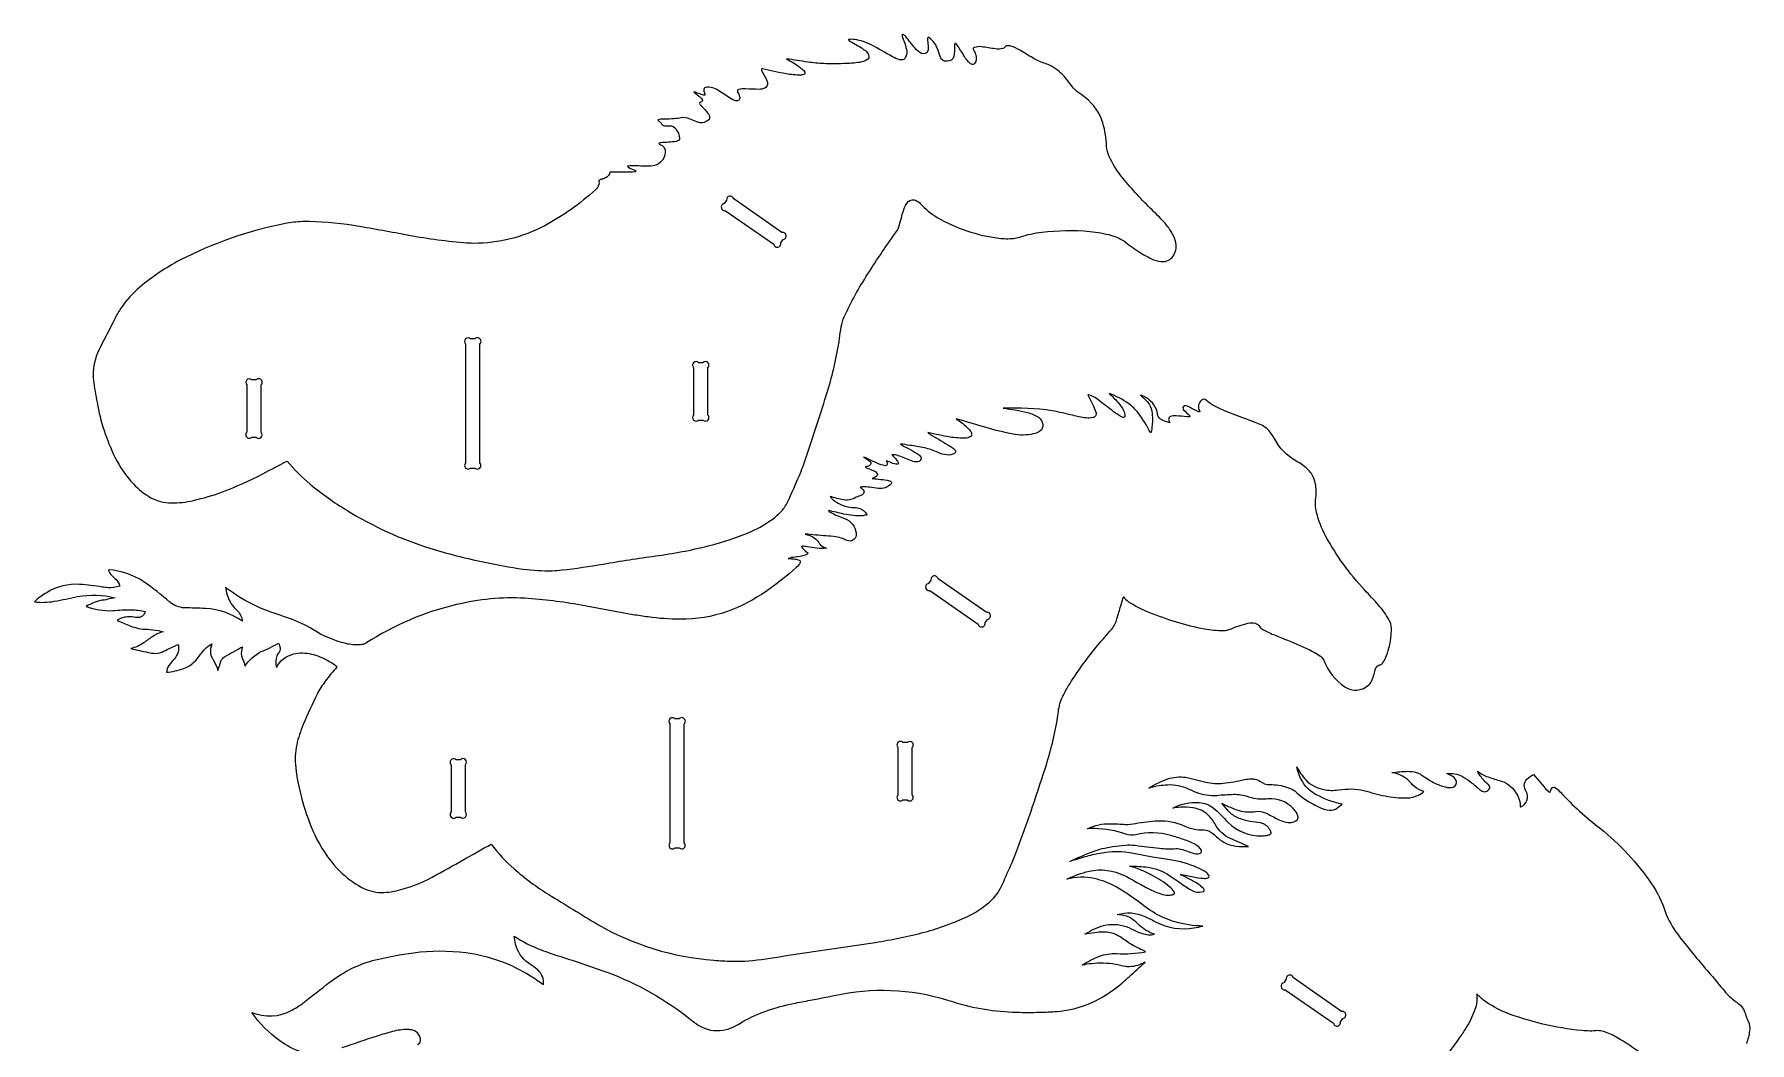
# Model space of a CAD drawing. Extents: x -1616 to 1418, y -1117 to 1417.
# Drawn here: x -439 to 996, y 574 to 1417 of the extents above; entities that cross this region are included whole.
import ezdxf

# ---------------------------------------------------------------- set-up
doc = ezdxf.new("R2010")
doc.units = 0
doc.header["$MEASUREMENT"] = 0
doc.layers.get('0').update_dxf_attribs({"linetype": 'CONTINUOUS'})

msp = doc.modelspace()

# ---------------------------------------------------------------- linework, layer by layer
for points in [[(37.4, 1296.6, 0.045765), (34.8, 1295.8, 0.085392), (33.7, 1295, 0.270084), (33.6, 1294, -0.155524), (33.7, 1291.6, -0.106179), (30.7, 1287.2, -0.059849), (-11.6, 1257.2, -0.12135), (-70.8, 1242.5, -0.018777), (-79.7, 1242.9, -0.02375), (-128.2, 1249.6, 0.007388), (-171.6, 1257.4, 0.041253), (-214.3, 1260.7, 0.04256), (-228.8, 1259, 0.070776), (-316.7, 1228.4, 0.054023), (-350.2, 1205.9, 0.061178), (-366, 1188.5, 0.035664), (-371.2, 1179.5, -0.006169), (-383.5, 1155.5, 0.10457), (-389.3, 1134.9, 0.045088), (-389.1, 1128.2, 0.009362), (-386.1, 1109.4, 0.067318), (-371.2, 1063.7, 0.069149), (-355.7, 1041.3, 0.070385), (-341.1, 1029.7, 0.124563), (-324.2, 1025.4, 0.062804), (-305.4, 1027.5, 0.03693), (-281.1, 1034.7, 0.027852), (-247.5, 1049.7, -0.002601), (-227, 1060.4, 0.051242), (-207.7, 1041, 0.037033), (-177.2, 1019.3, 0.063555), (-107.7, 987.6, 0.027573), (-63, 976.1, 0.018205), (-29.6, 970, 0.037736), (-5.4, 968.7, 0.019133), (2.9, 969.3, 0.014206), (37.3, 974.3, -0.010694), (81.1, 981, 0.025676), (125.1, 989.4, 0.041068), (161.6, 1001.7, 0.05122), (179.3, 1012.1, 0.059607), (188.1, 1020.6, 0.066934), (193, 1029.4, 0.005853), (202.5, 1051.1, 0.020313), (207.3, 1064.4, 0.004539), (224.9, 1118.7, 0.033882), (235, 1162.9, -0.009899), (236.3, 1172.6, -0.058154), (238.9, 1181, -0.0364), (258.4, 1216.6, -0.014394), (283.4, 1253.6, 0.068044), (284.3, 1255.5, -0.011916), (288.6, 1270.7, -0.100766), (292.4, 1277.4, -0.334065), (299, 1278.3, -0.093819), (302.5, 1275.8, 0.073989), (316.6, 1264.2, 0.099729), (368.2, 1246.8, 0.047178), (380.3, 1246.6, 0.056264), (385.8, 1247.8, -0.056071), (404.2, 1251.8, -0.052406), (444.4, 1252.5, -0.040053), (462.3, 1249.2, -0.06295), (472.3, 1244.8, 0.009215), (484.9, 1235.8, 0.041703), (497.6, 1228.8, 0.111318), (506.3, 1227.2, 0.24613), (514.5, 1232.7, 0.210201), (515.9, 1244.4, 0.072373), (513.2, 1250.8, 0.049684), (506.9, 1259.6, 0.020699), (494.8, 1272, -0.032231), (470.6, 1298.7, -0.057584), (460.4, 1315.2, -0.067565), (458.2, 1323.6, 0.063282), (455.2, 1343.2, 0.149728), (440.7, 1364.3, 0.017309), (434.2, 1369, -0.050117), (430.5, 1372.4), (422.8, 1382.2, 0.100712), (410.6, 1391.5, 0.029824), (405.9, 1393.2, -0.040943), (396.6, 1397.6, -0.004163), (385.8, 1404, 0.046669), (378.1, 1407.5, 0.152031), (374.6, 1407.6, 0.127881), (372.9, 1406.3, -0.116879), (371.5, 1405.4, -0.102905), (365.2, 1405.1, 0.00781), (353.7, 1406.9, 0.118057), (347.6, 1406.3, 0.452792), (346.9, 1404.3, -0.041071), (348.9, 1400.3, -0.236998), (347.9, 1392.9, -0.392635), (345.2, 1392.3, -0.074806), (344.1, 1393, -0.070029), (339.4, 1398.8, 0.013525), (333.3, 1408.3, 0.066694), (331.9, 1409.7, 0.363856), (331.4, 1409.5, 0.087247), (331.1, 1407.7, -0.064556), (330.4, 1398.9, -0.125783), (329.1, 1396.2, -0.111228), (328, 1395.6, -0.13889), (322.6, 1395, -0.206783), (319.8, 1397.3, -0.046443), (317.4, 1403.7, 0.172416), (309.5, 1414.7, 0.592582), (308.5, 1413.7, 0.011999), (309.1, 1408, -0.11036), (308.6, 1403.1, -0.408153), (303.6, 1401.3, -0.107605), (298.1, 1405.7, -0.005633), (290.4, 1415.4, 0.089906), (288.1, 1417.3, 0.400838), (287.3, 1416.9, 0.122856), (287.6, 1414.7, -0.069238), (291.1, 1403.4, -0.148336), (289.8, 1397.4, -0.244572), (287, 1395.9, -0.078726), (285.2, 1396.1, -0.059878), (279.1, 1398.6, 0.004281), (261.9, 1408.3, 0.080643), (247.5, 1413, 0.060639), (242.6, 1413, 0.516318), (242.4, 1412.6, 0.100556), (242.9, 1412.1, -0.007739), (252.8, 1406.3, -0.023764), (256.6, 1403.7, -0.091897), (259.3, 1400.1, -0.403661), (257.8, 1396, -0.085014), (251.9, 1393.9, -0.035292), (238.2, 1392.8, -0.011492), (221.8, 1392.8, -0.023477), (208.4, 1394.1, -0.00305), (190.5, 1396.9, -0.03964), (202, 1389.7, -0.030091), (204.7, 1387.4, -0.07111), (205.9, 1385.6, -0.438074), (205, 1383.7, -0.093632), (202.3, 1383.2, -0.045101), (190.2, 1384.3, -0.009395), (170.5, 1388.4, 0.225978), (169.6, 1388.2, 0.200152), (170, 1386.4, -0.042099), (174.2, 1378.7, -0.101956), (174.7, 1375.4, -0.259277), (172.5, 1372.4, -0.104089), (167.5, 1371.3, -0.019524), (156.4, 1371.8, 0.088616), (150.6, 1371.2, 0.45428), (149.7, 1368.9, -0.02235), (151.4, 1365.4, -0.612701), (148.2, 1361.7, -0.086216), (144.7, 1363.2, -0.005051), (134.5, 1369.8, 0.055097), (128.9, 1372.6, 0.145317), (123.1, 1372.8, 0.11207), (121.8, 1372, 0.185859), (121.4, 1370.5, 0.065549), (122.3, 1367.6, -0.192725), (122.3, 1366.7, -0.222072), (122, 1366.5, -0.080526), (120.6, 1366.6, -0.004875), (115.6, 1368.4, 0.091508), (113.2, 1369.2), (113.1, 1369.2, 0.033077), (117, 1366, -0.06428), (120.1, 1362.7, -0.399963), (119.6, 1360.9, 0.073702), (118, 1360.2, 0.277808), (118.1, 1359, 0.086398), (119.6, 1357.3, -0.014232), (124.6, 1351.7, -0.180318), (126.2, 1347.4, -0.205004), (124.9, 1345.3, -0.219208), (118.3, 1343.4, -0.066459), (115.7, 1344.1), (110, 1346.5, 0.161298), (101.3, 1347.3, -0.034923), (94.7, 1346.6, -0.012629), (85.5, 1346.3, 0.084237), (83.2, 1345.8, 0.492802), (83.2, 1345.3, -0.076611), (86.3, 1342, 0.175027), (88.7, 1340.8, 0.079902), (92.9, 1340.9, -0.231384), (98, 1338.2, -0.15017), (101.1, 1330.4, -0.109203), (100.8, 1328.9, -0.162137), (98.4, 1327.8, -0.044015), (92, 1327.1, 0.004798), (85.4, 1326.6, 0.062944), (84.1, 1326.2), (83.9, 1326, 0.211487), (84.6, 1325.3, -0.37312), (89.2, 1318.6, -0.400312), (76.7, 1307, 0.001561), (61, 1307.3, 0.028338), (58.3, 1307.1, 0.234948), (57.7, 1306.8, 0.13758), (58.3, 1306.1, -0.01089), (63.8, 1303.7, -0.093151), (64.5, 1303.1, -0.401469), (64.4, 1302.6, -0.085621), (63.7, 1302.3, -0.041252), (56, 1302, 0.006826), (42.7, 1302.1), (42.7, 1302.1, -0.283141), (39.4, 1297.3, -0.062223)], [(139.6, 1269.8), (179.9, 1241.7, 1), (185.8, 1242.8), (187.8, 1245.7, 1), (186.8, 1251.6), (146.4, 1279.6, 1), (140.5, 1278.6), (138.5, 1275.7, 1)], [(-77.8, 1158.3), (-77.8, 1058.8, 1), (-73.6, 1054.6), (-70.1, 1054.6, 1), (-65.8, 1058.8), (-65.8, 1158.3, 1), (-70.1, 1162.6), (-73.6, 1162.6, 1)], [(112.9, 1138.5), (112.9, 1098.9, 1), (117.1, 1094.7), (120.6, 1094.7, 1), (124.9, 1098.9), (124.9, 1138.5, 1), (120.6, 1142.7), (117.1, 1142.7, 1)], [(-260.8, 1124.1), (-260.8, 1084.6, 1), (-256.6, 1080.3), (-253.1, 1080.3, 1), (-248.8, 1084.6), (-248.8, 1124.1, 1), (-253.1, 1128.3), (-256.6, 1128.3, 1)], [(191.9, 979, 0.01765), (197.8, 978.4, -0.083047), (201.3, 977.5, -0.375649), (202, 975.6, -0.108822), (198.8, 971.4, -0.029413), (173.6, 951.4, -0.061178), (141.1, 934.6, -0.088262), (101.6, 928.1, -0.034462), (74.8, 930, -0.00988), (62.1, 931.9), (18.8, 939.9, 0.029439), (-28.2, 945.6, 0.07433), (-85.5, 940.3, 0.087098), (-161.2, 908, -0.107805), (-165.7, 906.7, -0.072482), (-177.8, 907.7, -0.083169), (-205.6, 919.5, 0.051413), (-225, 928.8, -0.01305), (-245.8, 936, -0.05714), (-272.3, 950.2, -0.010862), (-278.7, 954.8, 0.084035), (-274.8, 942.6, 0.084828), (-269.9, 936.6, -0.121548), (-264.9, 928.8, -0.040926), (-264.4, 926.6, 0.132627), (-295.3, 937.1, 0.006149), (-312.9, 937.6, -0.152205), (-325.2, 942.4, 0.025742), (-347, 959.4, 0.132101), (-376.6, 969.4, 0.14683), (-373.8, 964.7, -0.010952), (-370.2, 961.4, -0.109544), (-367.1, 955.8, -0.098304), (-376.9, 954.5, -0.026079), (-381.8, 955, 0.02559), (-400.7, 957.3, 0.152656), (-427.9, 950.6, 0.057033), (-438.5, 942.6, 0.07184), (-421.8, 943.1, 0.005383), (-402.4, 947, -0.108055), (-370.9, 946.1, -0.022149), (-383.3, 943.7, 0.054939), (-390.3, 941.3, 0.017868), (-395.3, 938.8, 0.099946), (-372.9, 935.3, -0.020417), (-357.6, 936.1, -0.054843), (-345.7, 934.5, -0.127435), (-348.1, 930.8, -0.154716), (-351.6, 929.6, -0.042023), (-356.6, 930, 0.135898), (-367, 928.5, 0.045196), (-369.2, 927.2, 0.015402), (-358.3, 922.5, 0.086552), (-344, 919.7, -0.02853), (-334.8, 918.6, -0.030218), (-330.6, 917.5, 0.092201), (-339.3, 913.8, 0.012182), (-347.2, 908.3, -0.097489), (-357.8, 903.6, 0.001872), (-343.3, 900.3, 0.046271), (-337, 899.5, 0.101332), (-330.4, 901.3, -0.014141), (-318.2, 907.1, -0.118694), (-318.2, 900.7, -0.100278), (-321.4, 894.9, 0.039345), (-326, 889.3, 0.099743), (-328.1, 883.8, 0.064327), (-313.6, 886.8, 0.13033), (-302.3, 895, -0.026601), (-295.8, 903.1, -0.069858), (-290, 907.6, 0.117293), (-291.1, 899.3, 0.090339), (-289.9, 895.9, -0.016754), (-286, 888.3, -0.047036), (-285, 885.1, -0.007849), (-282.4, 893, -0.161317), (-279.4, 896.7, -0.003536), (-264.4, 905.1, 0.11454), (-265.3, 897.6, 0.082027), (-264, 894.2, -0.024732), (-262.7, 890.6, -0.047016), (-262.4, 888.8, -0.127981), (-248.7, 901, 0.031193), (-234.4, 908, -0.100056), (-232.9, 904.1, -0.182431), (-234.5, 899.4, 0.190044), (-236.5, 890.7, 0.046811), (-235.9, 887.7, -0.22884), (-221.5, 899.1, -0.120494), (-206.8, 899, -0.066101), (-193.1, 893.6, -0.014502), (-188, 890.6, -0.092022), (-185.4, 888.1, 0.024673), (-195.2, 876.3, 0.038296), (-202.1, 865.3, 0.012444), (-213.6, 840, 0.043213), (-219.1, 823.1, 0.080094), (-219.9, 804.2, 0.078303), (-204, 747.8, 0.075992), (-185.1, 719.5, 0.068794), (-167.5, 705.4, 0.024706), (-161.4, 702.2, 0.118126), (-144.1, 699.7, 0.040982), (-135.9, 701, 0.069539), (-105.8, 712.4, 0.00617), (-79.3, 727.1, -0.002561), (-56.5, 740, 0.052301), (-37.2, 719.4, 0.04448), (-8.1, 697.8, 0.001777), (32.7, 672.8, 0.111888), (129.9, 642.9, 0.011711), (144.6, 642, 0.043792), (173.2, 644.1, -0.003277), (264.7, 657.8, 0.024857), (306.1, 666.4, 0.045516), (343.1, 680.1, 0.075518), (362.5, 693.6, 0.094162), (371.3, 706.6, -0.007569), (379.3, 724.7, 0.011841), (381.5, 730.1, 0.00842), (394.8, 766.8, 0.003798), (407.1, 803.8, 0.035024), (417.3, 845.7, 0.007881), (418.2, 852.8, -0.077883), (422.4, 865.1, -0.024608), (427.7, 874.4, -0.034388), (451, 906.3, -0.006311), (462.6, 919.9, 0.067531), (465.3, 924.1, 0.019254), (467, 928.5, 0.015085), (470.1, 939.4, -0.012002), (472.6, 947.1, 0.122394), (476.6, 942.8, 0.051584), (493.7, 934.1, 0.048953), (540.2, 920, 0.046076), (556, 918.7, 0.084431), (562, 919.9, -0.048405), (576.5, 924.7, -0.112977), (582.8, 924.7, -0.201127), (586.1, 922, 0.060267), (587.3, 920.7, 0.051245), (594, 916.9, 0.016775), (604.6, 912.6, -0.007083), (625, 904, -0.033971), (635.9, 898.1, -0.121555), (640, 893.8, 0.151862), (657.5, 871.5, 0.349199), (677.6, 873.3, 0.054214), (679.7, 875.8, 0.074047), (682.9, 885.7, -0.105201), (684.6, 888.8, -0.131615), (687.3, 890, 0.131162), (689.1, 891.3, 0.066959), (691.7, 895.9, 0.078626), (695.9, 912.3, 0.034123), (696.6, 920.7, 0.1358), (694.4, 927.8, 0.051246), (685.7, 940, 0.012534), (674, 952.7, -0.06291), (641.5, 997.8, -0.058346), (633.9, 1017.3, -0.099086), (633.5, 1031.3, 0.103753), (631.9, 1045.4, 0.116919), (626.3, 1053.7, 0.063367), (616.5, 1060.6, -0.147917), (599, 1078.6, 0.057846), (593.4, 1086.5, 0.082299), (588.2, 1090.3, 0.018825), (582.6, 1092.7, -0.013667), (553.3, 1104, -0.070166), (540.7, 1111.9, 0.279584), (538.7, 1112, 0.337705), (535.3, 1104), (536.2, 1102.2, -0.137021), (536.2, 1101.5, -0.294462), (535.4, 1101.7, -0.0505), (528.3, 1105.2, 0.135048), (523.3, 1106.6, 0.380433), (522.2, 1105.2, 0.203012), (522.7, 1103.2, 0.012223), (527.7, 1098.5, -0.279154), (528, 1097.7, -0.266862), (527.7, 1097.5, -0.077412), (525.6, 1097.4, 0.015618), (516.4, 1098.2, 0.084383), (511.8, 1097.7, 0.369443), (510.2, 1095.2, 0.009055), (511.1, 1092.3, -0.042889), (504.5, 1094.8, -0.06075), (502.4, 1096.3, -0.094619), (501.5, 1097.8, -0.04884), (500.7, 1101.5, 0.204825), (489.8, 1114.4, 0.054023), (486.6, 1115.4, -0.068146), (493.1, 1109, -0.13977), (496.5, 1099.4, -0.037042), (496.2, 1088.1, -0.059965), (495.2, 1083.9, 0.040213), (484.6, 1100.8, 0.067193), (476.9, 1108.4, 0.05733), (460.5, 1117, -0.004586), (467.7, 1109.7, -0.071132), (472.5, 1102.8, -0.087223), (473.6, 1098.3, -0.210267), (473.1, 1097, -0.181614), (472.5, 1096.8, -0.083505), (470.6, 1097.5, -0.030799), (464.2, 1101.7, -0.005578), (451.1, 1111.8, 0.054343), (445.4, 1115.1, 0.031047), (443.2, 1115.9, 0.303669), (442.8, 1115.7, 0.303669), (442.8, 1115.3, -0.013291), (447.4, 1106.4, -0.035452), (449.5, 1100.5, -0.418375), (446.9, 1096.8, -0.094139), (441, 1096.5, -0.033226), (430, 1098.7, 0.008896), (412.8, 1102.5, 0.044225), (371.7, 1104.6, -0.031803), (392.1, 1101, -0.088983), (401.3, 1097, -0.200095), (405, 1091, -0.26575), (402.6, 1085.4, -0.122586), (396.9, 1083.1, -0.107483), (380.1, 1083, -0.025718), (357.7, 1088.4, 0.002583), (332.4, 1095.8, -0.059548), (342.5, 1087.7, -0.033576), (344.7, 1085.1, -0.130224), (345.4, 1082.4, -0.28517), (344, 1080.6, -0.113288), (340.3, 1079.6, -0.05069), (327.4, 1080.5, -0.014931), (308.8, 1084.3, 0.039856), (312.7, 1081.5, -0.014217), (327.3, 1073, -0.030608), (330.8, 1070.4, -0.147068), (332.1, 1068.2, -0.292635), (331.4, 1067, -0.171862), (324.5, 1065.5, -0.085533), (317.5, 1067.6, 0.05968), (305.9, 1071.4, 0.022366), (293.8, 1073.5, -0.010951), (285.8, 1074.9, 0.039813), (292.6, 1070.8, -0.016282), (300.2, 1066.5, -0.119726), (303, 1063.6, -0.357061), (301.8, 1060.4, -0.11107), (300.4, 1059.8, -0.136921), (295.2, 1060.5, 0.005217), (284.1, 1064.9, 0.076795), (278.7, 1065.8, -0.026095), (282.9, 1060.9, -0.068845), (284.2, 1058.7, -0.5124), (283.2, 1057.7, -0.071328), (278.5, 1058.9, 0.00999), (274, 1060.7, -0.059868), (274.9, 1058.3, -0.490615), (273.3, 1056.5, -0.070582), (266.3, 1058.6, -0.013494), (259.6, 1061.8, 0.02499), (255.1, 1063.7, -0.108111), (260.8, 1059.8, -0.439882), (260.4, 1056.9, -0.077658), (259.1, 1056.2, 0.015682), (256.3, 1055.3, -0.009452), (263.6, 1052.3, -0.098133), (266.5, 1050, -0.312432), (266.4, 1048.2, -0.122421), (264.8, 1046.9, -0.020118), (262.3, 1045.8, -0.030814), (276.4, 1044, -0.247196), (278.5, 1042.4, -0.249123), (278.1, 1041.3, -0.19784), (269.4, 1037.5, -0.049988), (261.6, 1038.3, 0.044824), (255.4, 1038.8, 0.049556), (252.3, 1038.5, -0.09315), (255.2, 1035.6, -0.350084), (254.5, 1032.7, -0.066439), (253.4, 1031.9, -0.038632), (248.9, 1030.1, -0.115483), (241.2, 1027.7, -0.050933), (238.4, 1027.9, -0.032011), (227.1, 1030.9, 0.082858), (229.4, 1028.2, 0.119383), (242.2, 1022, 0.046208), (248.3, 1021.5, -0.176906), (254.9, 1019, -0.030645), (258.1, 1015.6, -0.067123), (254.3, 1014.7, -0.066685), (238.5, 1016.1, -0.005513), (225.7, 1019.1, 0.153889), (227.2, 1017.6, 0.057842), (233.6, 1014.6), (241.1, 1011.5, -0.296108), (248.8, 998.2, -0.489621), (241.4, 993.9, -0.063653), (237.8, 995.5, 0.067642), (231.8, 997.1, 0.023287), (223.6, 997.8, -0.007783), (206.2, 999.4, -0.073618), (213.7, 996.2, -0.104716), (217.5, 992.2, 0.120615), (221.2, 988.7, 0.05159), (223.9, 987.5, -0.060479), (215.8, 987.5, -0.015883), (207.8, 988.8, 0.033163), (203.9, 989.2, 0.303377), (203.3, 988.9, 0.303377), (203.4, 988.3, 0.037652), (204.6, 986.9, 0.028635), (208.7, 983.4, -0.167251), (206.2, 981.7, -0.04756), (197.7, 980.1, 0.022912)], [(310.5, 952.1), (350.8, 924.1, 1), (356.7, 925.1), (358.7, 928, 1), (357.7, 933.9), (317.3, 961.9, 1), (311.4, 960.9), (309.4, 958, 1)], [(93.1, 840.6), (93.1, 741.1, 1), (97.3, 736.9), (100.8, 736.9, 1), (105.1, 741.1), (105.1, 840.6, 1), (100.8, 844.9), (97.3, 844.9, 1)], [(283.8, 820.8), (283.8, 781.2, 1), (288, 777), (291.5, 777, 1), (295.8, 781.2), (295.8, 820.8, 1), (291.5, 825), (288, 825, 1)], [(-89.9, 806.4), (-89.9, 766.9, 1), (-85.7, 762.6), (-82.2, 762.6, 1), (-77.9, 766.9), (-77.9, 806.4, 1), (-82.2, 810.6), (-85.7, 810.6, 1)], [(607.7, 618.2), (648, 590.2, 1), (653.9, 591.3), (655.9, 594.2, 1), (654.9, 600.1), (614.5, 628.1, 1), (608.6, 627), (606.6, 624.1, 1)]]:
    msp.add_lwpolyline(points, format="xyb", close=True)
for points in [[(-215.5, 566.2, -0.073814), (-233.3, 575.6, -0.089923), (-256.6, 599.3, 0.231402), (-223.2, 601.1, 0.046301), (-211.5, 608.8, -0.010595), (-188.2, 626.9, -0.093483), (-153.3, 643.2, -0.022408), (-121.4, 649.2, -0.063593), (-77.5, 649.3, -0.105366), (-23.6, 629.9, -0.011739), (-12.7, 622.6, 0.244852), (-17.4, 634.8, 0.017076), (-25.5, 640.7, -0.174603), (-36, 656.2, -0.040088), (-37.2, 663.1, 0.053484), (-14.7, 651.6, 0.016946), (1.7, 645.9, -0.011275), (40.2, 633, -0.079761), (111.4, 592.6, 0.042669), (119.5, 587.1, 0.184617), (140.1, 585, 0.073079), (149, 588.5, 0.010143), (154.1, 591.6, -0.077466), (196.4, 606.7, -0.008294), (210.5, 609.4, -0.002048), (236.7, 614.6, -0.129787), (330.2, 608, 0.068698), (383.1, 599.4, 0.017049), (402.2, 599.4, 0.006651), (416.9, 600, 0.108482), (452.7, 611, 0.049659), (470.5, 623.2, 0.013223), (477.3, 629.1, 0.004931), (490.6, 641.4, -0.12232), (477.4, 637.4, -0.038295), (474.2, 637.7, -0.019785), (465.7, 639.4, 0.070803), (445.8, 640, 0.021199), (437.8, 638.8, -0.046135), (452.3, 646.2, -0.102521), (466.7, 648.5, 0.060237), (490.8, 650, 0.048051), (488.7, 651.3, -0.047651), (476, 657.9, 0.0388), (466.8, 664, 0.124115), (455.5, 666.5, 0.028349), (450.4, 666.2), (440.2, 664.6, -0.07817), (455.8, 671.9, -0.152169), (474.7, 671, -0.030845), (482.9, 667.3, 0.088928), (493.4, 664.2, 0.071439), (498.5, 664.6, -0.115922), (484.3, 673.4, 0.073118), (477.7, 678.6, 0.072571), (472.5, 680.3, 0.018274), (467.2, 681.1, -0.180739), (490.2, 679.6, -0.012361), (499.9, 674.7, 0.159025), (531.3, 670, 0.021987), (538.8, 671.4, -0.05908), (515.5, 674.9, -0.062738), (499, 682.1, -0.036683), (484.1, 692.5, 0.029221), (466.3, 704.2, 0.068833), (447.9, 711.3, 0.12348), (425.1, 710.6, -0.058484), (443.7, 717.4, -0.17112), (473.2, 713.7, -0.01834), (482.1, 708.8, 0.007839), (494.7, 702.1, 0.043634), (505, 698, 0.079402), (511.5, 697.4, 0.054508), (514.2, 698, 0.474546), (514.9, 700, 0.106137), (511, 704.4, 0.050727), (496.1, 714, 0.039084), (482.6, 720.1, 0.021841), (477.5, 721.5, -0.036845), (493.1, 720.7, -0.108252), (510.8, 713.8, 0.002804), (527.7, 702.4, 0.051985), (532.3, 700.2, 0.143367), (539.3, 700.4, 0.347744), (540, 701.6, 0.16424), (539.6, 702.6, 0.090236), (531.3, 708.8, 0.018122), (522.8, 713.1, -0.028444), (519.9, 714.5), (519.9, 714.6, -0.027185), (531.1, 712.6, 0.02939), (539.2, 711.4, 0.040727), (542.2, 711.5, 0.101553), (543.9, 712.3, 0.350812), (543.9, 713.9, 0.104903), (541.3, 716.5, 0.057569), (534.3, 720.3, 0.062917), (511.4, 726.9, -0.003756), (496.6, 729.2), (480.8, 732.3, 0.091707), (452.9, 732.3, 0.027574), (440.1, 729.3, 0.010133), (427.6, 725.5, -0.019345), (446.4, 733.7, -0.052311), (463.2, 737.9, -0.014005), (474.1, 739.2, -0.049983), (482.1, 739, 0.003046), (502.5, 736.5, 0.044691), (516.2, 736.3, -0.075203), (521.9, 735.4, -0.003986), (529.8, 732.7, 0.117913), (536.1, 732.1, 0.487541), (537.6, 734.9, 0.146335), (532.6, 739.6, 0.048946), (522.8, 743.8, 0.014104), (511.9, 747.3, 0.125144), (482.8, 747.8, -0.111025), (474.3, 748.3, 0.077233), (448.5, 753, 0.020813), (442.4, 752.9, -0.116459), (461.5, 757.1, -0.007046), (474, 756.5, 0.052828), (482.5, 757.3, -0.035822), (501.4, 759.6, -0.113588), (523.2, 755.3, 0.075337), (533.5, 752.2, 0.016658), (539.7, 751.9, -0.147693), (547.1, 749, -0.026124), (551.2, 745.2, 0.155137), (566.4, 738.4, 0.038), (577, 738, -0.004554), (561.9, 744.7, -0.154453), (549.4, 756.1, 0.071573), (543.1, 764.4, 0.152867), (530.5, 770.4, 0.05997), (519.9, 770.8, 0.014132), (513.8, 770.2, -0.145589), (536, 774.8, -0.132228), (547.5, 770.4, -0.032101), (559.8, 758.3, 0.209951), (588.3, 747, 0.030297), (593.2, 747.5, 0.140447), (595.8, 748.7, 0.178554), (595.9, 749.3, 0.130823), (594.8, 752.2, 0.202737), (587.3, 757.7, 0.004214), (578.3, 759, -0.053329), (568, 762, -0.099799), (560.2, 767.6, -0.016819), (554.8, 774.2, 0.050527), (569.2, 768.1, 0.110499), (583.2, 767.4, -0.123759), (591.2, 766.2, -0.018266), (600.8, 761.1, 0.087989), (611.1, 758, 0.239585), (618, 760.7, 0.143445), (618.5, 762.3, 0.134638), (616.3, 767.6, 0.230206), (596.4, 777.8, 0.042701), (590.2, 777.6, -0.112495), (576.6, 779.7, 0.083233), (564.5, 781.4, 0.019544), (550.5, 780.5, -0.112088), (533.4, 783.1, -0.008377), (524.6, 787, 0.115285), (507.4, 789.3, 0.043674), (493.5, 786.9, -0.052281), (509.4, 794.5, -0.116171), (524.4, 795.9, -0.027076), (528.9, 795), (541.3, 791.9, 0.084373), (555.9, 790.9, 0.028564), (573.7, 794, -0.031217), (578.8, 794.6, -0.046203), (582.7, 794.3, -0.105933), (586.4, 792.6, 0.155265), (594.8, 789.8, -0.087596), (609.7, 787.4, -0.10749), (615.6, 784.6, 0.072014), (631.3, 773.4, 0.015698), (637.7, 770.2, 0.075665), (644.7, 768.4, 0.169673), (651.1, 770.2, -0.012934), (655.2, 773.3, -0.067785), (633.7, 781.3, -0.182321), (619.4, 797.9, -0.02277), (617.3, 804.6, 0.061476), (624.9, 793.7, 0.157646), (639.9, 785.7, 0.082128), (652.2, 785.3, -0.032955), (663.4, 786.2, -0.05525), (673.5, 784.9, 0.015646), (691.4, 780.3, 0.056775), (709.3, 778.6, 0.086694), (719.1, 780.9, 0.088917), (723.7, 784.1, -0.109428), (715.7, 788.3, -0.01744), (710.2, 793.8, 0.150611), (696.9, 799.8, -0.028592), (710.1, 800.9, -0.05644), (717.2, 800, -0.07497), (721.5, 798.1, 0.03633), (733.3, 790.8, 0.05804), (742.9, 787.5, 0.127341), (748.1, 787.7, 0.481067), (750.2, 794.2, 0.101239), (747.4, 796.8, 0.009301), (742.9, 799, -0.163667), (755.9, 796.6, -0.043557), (762.9, 791.9, -0.015588), (770.6, 785.5, 0.152329), (774.5, 783.8, 0.214585), (777.7, 785.4, 0.073441), (778.8, 786.9, 0.192383), (778.6, 788.5, 0.090613), (776.5, 790.8, -0.058617), (770, 798.2, -0.031607), (768.3, 801.1, 0.077441), (777.4, 796.2, 0.014907), (788.4, 792.8, -0.118458), (795.9, 788.5, -0.212099), (804.3, 771.6), (804.4, 771.3, 0.299542), (804.7, 771.2, 0.453322), (809.2, 784, -0.130464), (807.6, 789.4, -0.19971), (809.9, 794.4, -0.062418), (815.3, 798.3), (823.9, 788.2, 0.0058), (827.7, 784, 0.13208), (828.7, 783.4, 0.31369), (829.2, 783.7, 0.020458), (830.4, 786.7, -0.349283), (832, 787.3, -0.324644), (833.8, 787.2, -0.027643), (837.9, 783.4, 0.043094), (871.3, 753, -0.072943), (914.1, 706.9, -0.06937), (925.7, 682.9, 0.064235), (935.7, 664.9, 0.014309), (940.4, 658.7, 0.012492), (963.5, 631, -0.004148), (975, 617.2, 0.061256), (983.9, 608.7, -0.009953), (987.5, 606.2, -0.163725), (993, 596.6, 0.033827), (994.9, 591.9, -0.140222), (996, 583.7, -0.067632), (993.4, 573.3, 0.014403)], [(905.5, 564.6, 0.030715), (885.1, 578.3, 0.046204), (874, 583.2, 0.070542), (869.1, 584, -0.055782), (855.7, 584.1, -0.069534), (791.5, 599.4, -0.054937), (774.3, 608.9, -0.062009), (767.9, 614.9, -0.11579), (766.3, 601.6, -0.057571), (758.7, 586.1, -0.014177), (753.6, 578.3, -0.001808), (738.4, 557.1, 0.048267)], [(-118.1, 572.4, 0.234932), (-115.6, 575.4, 0.35305), (-122, 584.3, 0.069636), (-126.2, 584.9, 0.068217), (-138.9, 583.3, 0.011631), (-151.8, 579.5, 0.003925), (-181.3, 569.5, -0.047624)]]:
    msp.add_lwpolyline(points, format="xyb")

doc.saveas('drawing.dxf')
